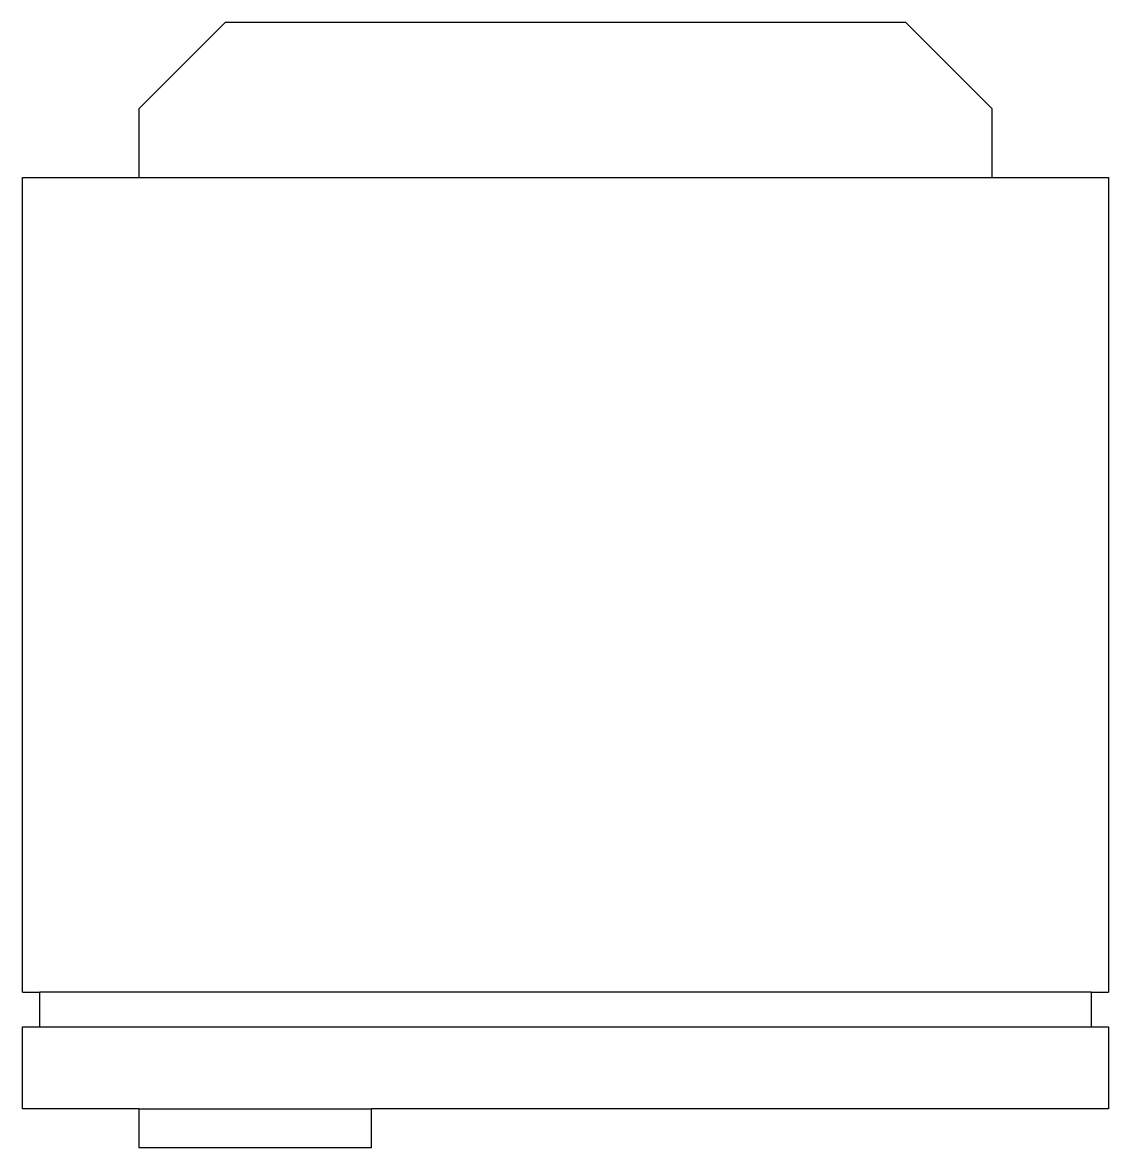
# Model space of a CAD drawing. Extents: x -6.205 to -5.575, y 6.407 to 7.059.
import ezdxf

# ---------------------------------------------------------------- set-up
doc = ezdxf.new("R2010")
doc.units = 0
doc.header["$LTSCALE"] = 0.5
doc.header["$MEASUREMENT"] = 0
doc.layers.get('0').update_dxf_attribs({"linetype": 'CONTINUOUS'})

msp = doc.modelspace()

# ---------------------------------------------------------------- linework, layer by layer
for p, q in [((-6.13783, 7.00947), (-6.08783, 7.05947)), ((-5.69283, 7.05947), (-6.08783, 7.05947)), ((-5.69283, 7.05947), (-5.64283, 7.00947)), ((-6.13783, 7.00947), (-6.13783, 6.96947)), ((-5.64283, 6.96947), (-5.64283, 7.00947)), ((-6.20533, 6.49697), (-6.20533, 6.96947)), ((-6.20533, 6.96947), (-6.13783, 6.96947)), ((-5.57533, 6.96947), (-5.57533, 6.49697)), ((-5.58533, 6.49697), (-6.19533, 6.49697)), ((-6.19533, 6.47697), (-6.19533, 6.49697)), ((-5.58533, 6.49697), (-5.58533, 6.47697)), ((-6.20533, 6.42947), (-6.20533, 6.47697)), ((-6.19533, 6.47697), (-5.58533, 6.47697)), ((-5.57533, 6.47697), (-5.57533, 6.42947)), ((-6.13783, 6.42947), (-6.20533, 6.42947)), ((-6.13783, 6.42947), (-6.00283, 6.42947)), ((-5.57533, 6.42947), (-6.00283, 6.42947))]:
    msp.add_line(p, q)
for points in [[(-6.13783, 6.96947), (-5.64283, 6.96947)], [(-5.64283, 6.96947), (-5.57533, 6.96947)], [(-6.20533, 6.49697), (-6.19533, 6.49697)], [(-5.58533, 6.49697), (-5.57533, 6.49697)], [(-6.20533, 6.47697), (-6.19533, 6.47697)], [(-5.58533, 6.47697), (-5.57533, 6.47697)], [(-6.13783, 6.42947), (-6.13783, 6.40697), (-6.00283, 6.40697), (-6.00283, 6.42947)]]:
    msp.add_lwpolyline(points)

doc.saveas('drawing.dxf')
